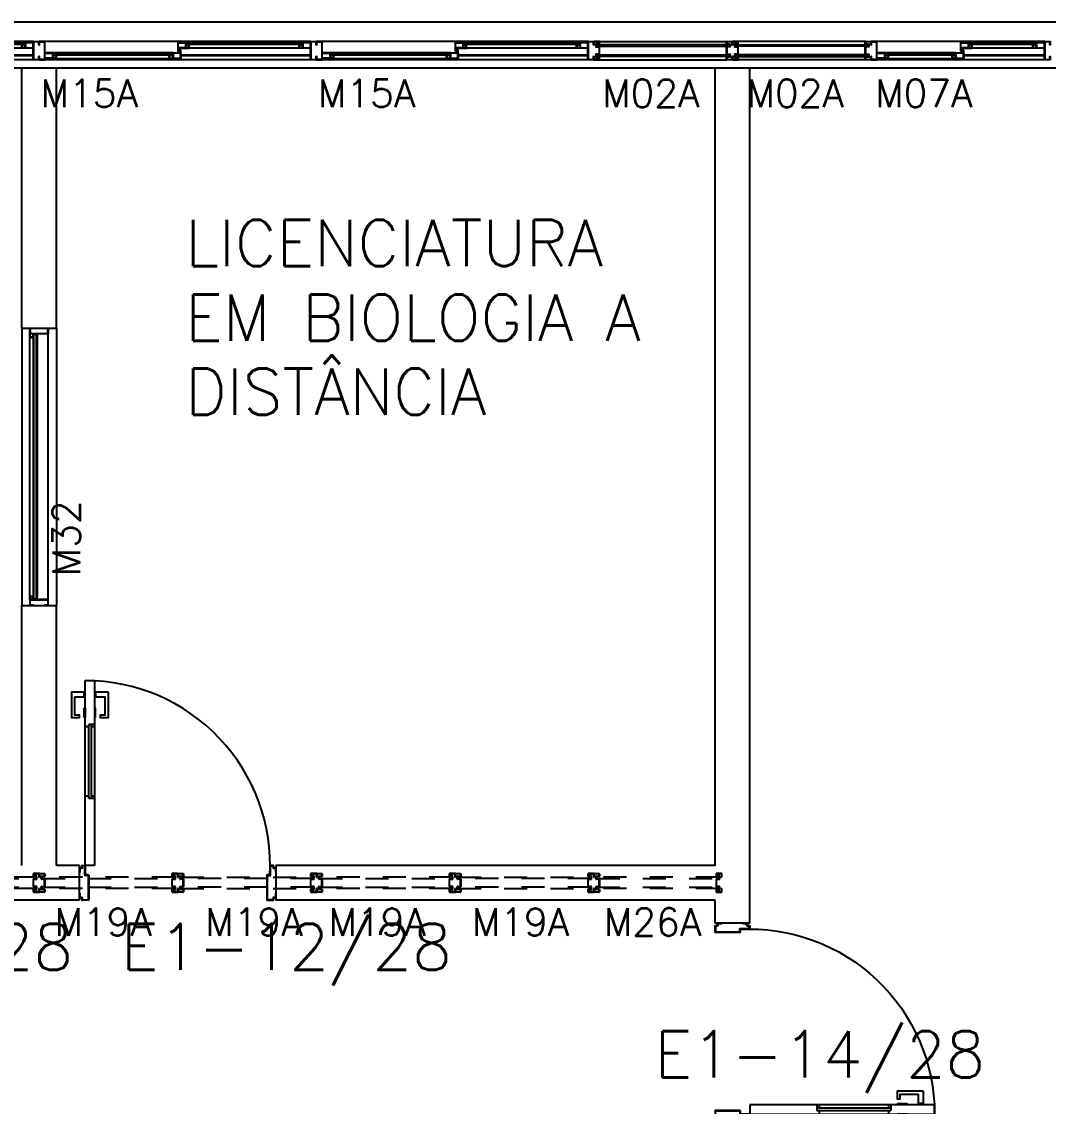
# Model space of a CAD drawing. Header units: millimetres. Extents: x 1887 to 2405, y 1100 to 1335.
# Drawn here: x 2224.71 to 2229.165, y 1192.157 to 1196.848 of the extents above; entities that cross this region are included whole.
import ezdxf

# ---------------------------------------------------------------- set-up
doc = ezdxf.new("R2010")
doc.units = ezdxf.units.MM
doc.linetypes.add('HIDDEN', pattern=[0.375, 0.25, -0.125])
for name, color, linetype in [('AR-ALV', 2, 'Continuous'), ('AR-ESQ', 1, 'Continuous'), ('AR-PEITORIL', 1, 'Continuous'), ('AR-PORTA', 1, 'Continuous'), ('AR-TALUDE', 1, 'Continuous'), ('AR-TXTESQ1-CONG', 1, 'Continuous'), ('DT-ESQ-BAGUETE-C', 2, 'Continuous'), ('DT-ESQ-BAGUETE-V', 1, 'Continuous'), ('DT-ESQ-CHAPA DOBRADA-V', 1, 'Continuous'), ('DT-ESQ-MARCO-V', 1, 'Continuous'), ('DT-ESQ-PERFIL CADEIRA-C', 2, 'Continuous'), ('DT-ESQ-PERFIL CADEIRA-V', 1, 'Continuous'), ('DT-ESQ-PERFIL U SIMPLES-C', 2, 'Continuous'), ('DT-ESQ-PERFIL U-C', 2, 'Continuous'), ('DT-ESQ-PERFIL U-V', 1, 'Continuous'), ('DT-ESQ-PROJ', 1, 'HIDDEN'), ('DT-ESQ-VIDRO-C', 2, 'Continuous'), ('DT-ESQ-VIDRO-V', 2, 'Continuous'), ('ENDEREÇO', 2, 'Continuous'), ('maçaneta', 1, 'Continuous'), ('mov', 1, 'Continuous'), ('PM-PERFIL U-C', 2, 'Continuous'), ('PM-VIDRO', 1, 'Continuous'), ('pm1', 2, 'Continuous'), ('pm2', 2, 'Continuous'), ('TEXTO', 2, 'Continuous')]:
    doc.layers.add(name, color=color, linetype=linetype)
doc.styles.add('S12', font='simplex.shx', dxfattribs={"width": 1.1, "height": 0.12})
doc.styles.add('UNB-100', font='simplex.shx', dxfattribs={"height": 0.2})
doc.styles.add('UNB1-100', font='simplex.shx', dxfattribs={"height": 0.2})

# ---------------------------------------------------------------- blocks, each defined once
blk = doc.blocks.new('EF61-P')
at = {"layer": 'DT-ESQ-BAGUETE-C', "ltscale": 0.1}
for points in [[(0.4225, -0.055), (0.409, -0.055), (0.409, -0.0535), (0.422, -0.0535, 0.414214), (0.4225, -0.053), (0.4225, -0.042, 0.414214), (0.422, -0.0415), (0.409, -0.0415), (0.409, -0.04), (0.4225, -0.04, -0.414214), (0.424, -0.0415), (0.424, -0.0535, -0.414214)], [(0.7015, -0.055), (0.715, -0.055), (0.715, -0.0535), (0.702, -0.0535, -0.414214), (0.7015, -0.053), (0.7015, -0.042, -0.414214), (0.702, -0.0415), (0.715, -0.0415), (0.715, -0.04), (0.7015, -0.04, 0.414214), (0.7, -0.0415), (0.7, -0.0535, 0.414214)], [(2.61, -0.055), (2.5965, -0.055), (2.5965, -0.0535), (2.6095, -0.0535, 0.414214), (2.61, -0.053), (2.61, -0.042, 0.414214), (2.6095, -0.0415), (2.5965, -0.0415), (2.5965, -0.04), (2.61, -0.04, -0.414214), (2.6115, -0.0415), (2.6115, -0.0535, -0.414214)], [(3.1015, -0.055), (3.115, -0.055), (3.115, -0.0535), (3.102, -0.0535, -0.414214), (3.1015, -0.053), (3.1015, -0.042, -0.414214), (3.102, -0.0415), (3.115, -0.0415), (3.115, -0.04), (3.1015, -0.04, 0.414214), (3.1, -0.0415), (3.1, -0.0535, 0.414214)], [(3.81, -0.055), (3.7965, -0.055), (3.7965, -0.0535), (3.8095, -0.0535, 0.414214), (3.81, -0.053), (3.81, -0.042, 0.414214), (3.8095, -0.0415), (3.7965, -0.0415), (3.7965, -0.04), (3.81, -0.04, -0.414214), (3.8115, -0.0415), (3.8115, -0.0535, -0.414214)], [(4.3015, -0.055), (4.315, -0.055), (4.315, -0.0535), (4.302, -0.0535, -0.414214), (4.3015, -0.053), (4.3015, -0.042, -0.414214), (4.302, -0.0415), (4.315, -0.0415), (4.315, -0.04), (4.3015, -0.04, 0.414214), (4.3, -0.0415), (4.3, -0.0535, 0.414214)], [(0.0735, -0.1), (0.06, -0.1), (0.06, -0.0985), (0.073, -0.0985, 0.414214), (0.0735, -0.098), (0.0735, -0.087, 0.414214), (0.073, -0.0865), (0.06, -0.0865), (0.06, -0.085), (0.0735, -0.085, -0.414214), (0.075, -0.0865), (0.075, -0.0985, -0.414214)], [(0.339, -0.1), (0.3525, -0.1), (0.3525, -0.0985), (0.3395, -0.0985, -0.414214), (0.339, -0.098), (0.339, -0.087, -0.414214), (0.3395, -0.0865), (0.3525, -0.0865), (0.3525, -0.085), (0.339, -0.085, 0.414214), (0.3375, -0.0865), (0.3375, -0.0985, 0.414214)], [(2.0485, -0.1), (2.035, -0.1), (2.035, -0.0985), (2.048, -0.0985, 0.414214), (2.0485, -0.098), (2.0485, -0.087, 0.414214), (2.048, -0.0865), (2.035, -0.0865), (2.035, -0.085), (2.0485, -0.085, -0.414214), (2.05, -0.0865), (2.05, -0.0985, -0.414214)], [(2.5265, -0.1), (2.54, -0.1), (2.54, -0.0985), (2.527, -0.0985, -0.414214), (2.5265, -0.098), (2.5265, -0.087, -0.414214), (2.527, -0.0865), (2.54, -0.0865), (2.54, -0.085), (2.5265, -0.085, 0.414214), (2.525, -0.0865), (2.525, -0.0985, 0.414214)], [(3.2485, -0.1), (3.235, -0.1), (3.235, -0.0985), (3.248, -0.0985, 0.414214), (3.2485, -0.098), (3.2485, -0.087, 0.414214), (3.248, -0.0865), (3.235, -0.0865), (3.235, -0.085), (3.2485, -0.085, -0.414214), (3.25, -0.0865), (3.25, -0.0985, -0.414214)], [(3.7265, -0.1), (3.74, -0.1), (3.74, -0.0985), (3.727, -0.0985, -0.414214), (3.7265, -0.098), (3.7265, -0.087, -0.414214), (3.727, -0.0865), (3.74, -0.0865), (3.74, -0.085), (3.7265, -0.085, 0.414214), (3.725, -0.0865), (3.725, -0.0985, 0.414214)], [(4.4485, -0.1), (4.435, -0.1), (4.435, -0.0985), (4.448, -0.0985, 0.414214), (4.4485, -0.098), (4.4485, -0.087, 0.414214), (4.448, -0.0865), (4.435, -0.0865), (4.435, -0.085), (4.4485, -0.085, -0.414214), (4.45, -0.0865), (4.45, -0.0985, -0.414214)]]:
    blk.add_lwpolyline(points, format="xyb", close=True, dxfattribs=at)
at = {"layer": 'DT-ESQ-BAGUETE-V', "ltscale": 0.1}
for p, q in [((0.4225, -0.04), (0.7015, -0.04)), ((2.61, -0.04), (3.1015, -0.04)), ((3.81, -0.04), (4.3015, -0.04)), ((0.0735, -0.085), (0.339, -0.085)), ((2.0485, -0.085), (2.5265, -0.085)), ((3.2485, -0.085), (3.7265, -0.085)), ((4.4485, -0.085), (4.714, -0.085))]:
    blk.add_line(p, q, dxfattribs=at)
at = {"layer": 'DT-ESQ-CHAPA DOBRADA-V', "ltscale": 0.1}
for p, q in [((0.025, -0.052), (0.374, -0.052)), ((0.025, -0.055), (0.374, -0.055)), ((2, -0.052), (2.5615, -0.052)), ((2, -0.055), (2.5615, -0.055)), ((3.2, -0.052), (3.7615, -0.052)), ((3.2, -0.055), (3.7615, -0.055)), ((4.4, -0.052), (4.749, -0.052)), ((4.4, -0.055), (4.749, -0.055))]:
    blk.add_line(p, q, dxfattribs=at)
at = {"layer": 'DT-ESQ-MARCO-V', "ltscale": 0.1}
for p, q in [((0.7985, -0.035), (1.3515, -0.035)), ((1.9515, -0.035), (1.3985, -0.035)), ((0.7985, -0.115), (1.3515, -0.115)), ((1.9515, -0.115), (1.3985, -0.115))]:
    blk.add_line(p, q, dxfattribs=at)
at = {"layer": 'DT-ESQ-PERFIL CADEIRA-C', "ltscale": 0.1}
for p, q in [((0.376, -0.0635), (0.4225, -0.0635)), ((0.75, -0.0635), (0.7015, -0.0635)), ((2.5635, -0.0635), (2.61, -0.0635)), ((3.15, -0.0635), (3.1015, -0.0635)), ((3.7635, -0.0635), (3.81, -0.0635)), ((4.35, -0.0635), (4.3015, -0.0635)), ((0.025, -0.1085), (0.0735, -0.1085)), ((0.3855, -0.1085), (0.339, -0.1085)), ((2, -0.1085), (2.0485, -0.1085)), ((2.573, -0.1085), (2.5265, -0.1085)), ((3.2, -0.1085), (3.2485, -0.1085)), ((3.773, -0.1085), (3.7265, -0.1085)), ((4.4, -0.1085), (4.4485, -0.1085))]:
    blk.add_line(p, q, dxfattribs=at)
for points in [[(0.4225, -0.062, -1), (0.4225, -0.065), (0.376, -0.065, -0.414214), (0.374, -0.063), (0.374, -0.042, -0.414214), (0.376, -0.04), (0.4075, -0.04, -0.414214), (0.409, -0.0415), (0.409, -0.062)], [(0.409, -0.0635, -0.198913), (0.4079, -0.0631, -0.198913), (0.4075, -0.062), (0.4075, -0.042, 0.414214), (0.407, -0.0415), (0.376, -0.0415, 0.414214), (0.3755, -0.042), (0.3755, -0.063, 0.414214), (0.376, -0.0635)], [(0.7015, -0.065), (0.75, -0.065), (0.75, -0.0635), (0.715, -0.0635, 0.198912), (0.7161, -0.0631, 0.198913), (0.7165, -0.062), (0.7165, -0.042, -0.414214), (0.717, -0.0415), (0.75, -0.0415), (0.75, -0.04), (0.7165, -0.04, 0.414214), (0.715, -0.0415), (0.715, -0.0535), (0.715, -0.055), (0.715, -0.062), (0.7015, -0.062, 1)], [(2.61, -0.062, -1), (2.61, -0.065), (2.5635, -0.065, -0.414214), (2.5615, -0.063), (2.5615, -0.042, -0.414214), (2.5635, -0.04), (2.595, -0.04, -0.414214), (2.5965, -0.0415), (2.5965, -0.062)], [(2.5965, -0.0635, -0.198913), (2.5954, -0.0631, -0.198913), (2.595, -0.062), (2.595, -0.042, 0.414214), (2.5945, -0.0415), (2.5635, -0.0415, 0.414214), (2.563, -0.042), (2.563, -0.063, 0.414214), (2.5635, -0.0635)], [(3.1015, -0.065), (3.15, -0.065), (3.15, -0.0635), (3.115, -0.0635, 0.198912), (3.1161, -0.0631, 0.198913), (3.1165, -0.062), (3.1165, -0.042, -0.414214), (3.117, -0.0415), (3.15, -0.0415), (3.15, -0.04), (3.1165, -0.04, 0.414214), (3.115, -0.0415), (3.115, -0.0535), (3.115, -0.055), (3.115, -0.062), (3.1015, -0.062, 1)], [(3.81, -0.062, -1), (3.81, -0.065), (3.7635, -0.065, -0.414214), (3.7615, -0.063), (3.7615, -0.042, -0.414214), (3.7635, -0.04), (3.795, -0.04, -0.414214), (3.7965, -0.0415), (3.7965, -0.062)], [(3.7965, -0.0635, -0.198913), (3.7954, -0.0631, -0.198913), (3.795, -0.062), (3.795, -0.042, 0.414214), (3.7945, -0.0415), (3.7635, -0.0415, 0.414214), (3.763, -0.042), (3.763, -0.063, 0.414214), (3.7635, -0.0635)], [(4.3015, -0.065), (4.35, -0.065), (4.35, -0.0635), (4.315, -0.0635, 0.198912), (4.3161, -0.0631, 0.198913), (4.3165, -0.062), (4.3165, -0.042, -0.414214), (4.317, -0.0415), (4.35, -0.0415), (4.35, -0.04), (4.3165, -0.04, 0.414214), (4.315, -0.0415), (4.315, -0.0535), (4.315, -0.055), (4.315, -0.062), (4.3015, -0.062, 1)], [(0.0735, -0.11), (0.025, -0.11), (0.025, -0.1085), (0.06, -0.1085, -0.198912), (0.0589, -0.1081, -0.198913), (0.0585, -0.107), (0.0585, -0.087, 0.414214), (0.058, -0.0865), (0.025, -0.0865), (0.025, -0.085), (0.0585, -0.085, -0.414214), (0.06, -0.0865), (0.06, -0.0985), (0.06, -0.1), (0.06, -0.107), (0.0735, -0.107, -1)], [(0.339, -0.107, 1), (0.339, -0.11), (0.3855, -0.11, 0.414214), (0.3875, -0.108), (0.3875, -0.087, 0.414214), (0.3855, -0.085), (0.354, -0.085, 0.414214), (0.3525, -0.0865), (0.3525, -0.107)], [(0.3525, -0.1085, 0.198913), (0.3536, -0.1081, 0.198913), (0.354, -0.107), (0.354, -0.087, -0.414214), (0.3545, -0.0865), (0.3855, -0.0865, -0.414214), (0.386, -0.087), (0.386, -0.108, -0.414214), (0.3855, -0.1085)], [(2.0485, -0.11), (2, -0.11), (2, -0.1085), (2.035, -0.1085, -0.198912), (2.0339, -0.1081, -0.198913), (2.0335, -0.107), (2.0335, -0.087, 0.414214), (2.033, -0.0865), (2, -0.0865), (2, -0.085), (2.0335, -0.085, -0.414214), (2.035, -0.0865), (2.035, -0.0985), (2.035, -0.1), (2.035, -0.107), (2.0485, -0.107, -1)], [(2.5265, -0.107, 1), (2.5265, -0.11), (2.573, -0.11, 0.414214), (2.575, -0.108), (2.575, -0.087, 0.414214), (2.573, -0.085), (2.5415, -0.085, 0.414214), (2.54, -0.0865), (2.54, -0.107)], [(2.54, -0.1085, 0.198913), (2.5411, -0.1081, 0.198913), (2.5415, -0.107), (2.5415, -0.087, -0.414214), (2.542, -0.0865), (2.573, -0.0865, -0.414214), (2.5735, -0.087), (2.5735, -0.108, -0.414214), (2.573, -0.1085)], [(3.2485, -0.11), (3.2, -0.11), (3.2, -0.1085), (3.235, -0.1085, -0.198912), (3.2339, -0.1081, -0.198913), (3.2335, -0.107), (3.2335, -0.087, 0.414214), (3.233, -0.0865), (3.2, -0.0865), (3.2, -0.085), (3.2335, -0.085, -0.414214), (3.235, -0.0865), (3.235, -0.0985), (3.235, -0.1), (3.235, -0.107), (3.2485, -0.107, -1)], [(3.7265, -0.107, 1), (3.7265, -0.11), (3.773, -0.11, 0.414214), (3.775, -0.108), (3.775, -0.087, 0.414214), (3.773, -0.085), (3.7415, -0.085, 0.414214), (3.74, -0.0865), (3.74, -0.107)], [(3.74, -0.1085, 0.198913), (3.7411, -0.1081, 0.198913), (3.7415, -0.107), (3.7415, -0.087, -0.414214), (3.742, -0.0865), (3.773, -0.0865, -0.414214), (3.7735, -0.087), (3.7735, -0.108, -0.414214), (3.773, -0.1085)], [(4.4485, -0.11), (4.4, -0.11), (4.4, -0.1085), (4.435, -0.1085, -0.198912), (4.4339, -0.1081, -0.198913), (4.4335, -0.107), (4.4335, -0.087, 0.414214), (4.433, -0.0865), (4.4, -0.0865), (4.4, -0.085), (4.4335, -0.085, -0.414214), (4.435, -0.0865), (4.435, -0.0985), (4.435, -0.1), (4.435, -0.107), (4.4485, -0.107, -1)]]:
    blk.add_lwpolyline(points, format="xyb", close=True, dxfattribs=at)
at = {"layer": 'DT-ESQ-PERFIL CADEIRA-V', "ltscale": 0.1}
for p, q in [((0.4075, -0.065), (0.7015, -0.065)), ((2.595, -0.065), (3.1015, -0.065)), ((3.795, -0.065), (4.3015, -0.065)), ((0.0735, -0.11), (0.339, -0.11)), ((2.0485, -0.11), (2.5265, -0.11)), ((3.2485, -0.11), (3.7265, -0.11)), ((4.4485, -0.11), (4.714, -0.11))]:
    blk.add_line(p, q, dxfattribs=at)
at = {"layer": 'DT-ESQ-PERFIL U SIMPLES-C', "ltscale": 0.1}
for points in [[(0.376, -0.077), (0.384, -0.077), (0.384, -0.0755), (0.376, -0.0755, -0.414214), (0.3755, -0.075), (0.3755, -0.067, -0.414214), (0.376, -0.0665), (0.384, -0.0665), (0.384, -0.065), (0.376, -0.065, 0.414214), (0.374, -0.067), (0.374, -0.075, 0.414214)], [(0.3855, -0.073), (0.3775, -0.073), (0.3775, -0.0745), (0.3855, -0.0745, -0.414214), (0.386, -0.075), (0.386, -0.083, -0.414214), (0.3855, -0.0835), (0.3775, -0.0835), (0.3775, -0.085), (0.3855, -0.085, 0.414214), (0.3875, -0.083), (0.3875, -0.075, 0.414214)], [(2.5635, -0.077), (2.5715, -0.077), (2.5715, -0.0755), (2.5635, -0.0755, -0.414214), (2.563, -0.075), (2.563, -0.067, -0.414214), (2.5635, -0.0665), (2.5715, -0.0665), (2.5715, -0.065), (2.5635, -0.065, 0.414214), (2.5615, -0.067), (2.5615, -0.075, 0.414214)], [(2.573, -0.073), (2.565, -0.073), (2.565, -0.0745), (2.573, -0.0745, -0.414214), (2.5735, -0.075), (2.5735, -0.083, -0.414214), (2.573, -0.0835), (2.565, -0.0835), (2.565, -0.085), (2.573, -0.085, 0.414214), (2.575, -0.083), (2.575, -0.075, 0.414214)], [(3.7635, -0.077), (3.7715, -0.077), (3.7715, -0.0755), (3.7635, -0.0755, -0.414214), (3.763, -0.075), (3.763, -0.067, -0.414214), (3.7635, -0.0665), (3.7715, -0.0665), (3.7715, -0.065), (3.7635, -0.065, 0.414214), (3.7615, -0.067), (3.7615, -0.075, 0.414214)], [(3.773, -0.073), (3.765, -0.073), (3.765, -0.0745), (3.773, -0.0745, -0.414214), (3.7735, -0.075), (3.7735, -0.083, -0.414214), (3.773, -0.0835), (3.765, -0.0835), (3.765, -0.085), (3.773, -0.085, 0.414214), (3.775, -0.083), (3.775, -0.075, 0.414214)]]:
    blk.add_lwpolyline(points, format="xyb", close=True, dxfattribs=at)
at = {"layer": 'DT-ESQ-PERFIL U-C', "ltscale": 0.1}
for points in [[(0, -0.0365, -0.414214), (0.0015, -0.035), (0.0235, -0.035, -0.414214), (0.025, -0.0365), (0.025, -0.1135, -0.414214), (0.0235, -0.115), (0.0015, -0.115, -0.414214), (0, -0.1135), (0, -0.1), (0.0015, -0.1), (0.0015, -0.113, 0.414214), (0.002, -0.1135), (0.023, -0.1135, 0.414214), (0.0235, -0.113), (0.0235, -0.037, 0.414214), (0.023, -0.0365), (0.002, -0.0365, 0.414214), (0.0015, -0.037), (0.0015, -0.05), (0, -0.05)], [(0.775, -0.0365, 0.414214), (0.7735, -0.035), (0.7515, -0.035, 0.414214), (0.75, -0.0365), (0.75, -0.1135, 0.414214), (0.7515, -0.115), (0.7735, -0.115, 0.414214), (0.775, -0.1135), (0.775, -0.1), (0.7735, -0.1), (0.7735, -0.113, -0.414214), (0.773, -0.1135), (0.752, -0.1135, -0.414214), (0.7515, -0.113), (0.7515, -0.037, -0.414214), (0.752, -0.0365), (0.773, -0.0365, -0.414214), (0.7735, -0.037), (0.7735, -0.05), (0.775, -0.05)], [(0.8, -0.1035), (0.8, -0.1135, -0.414214), (0.7985, -0.115), (0.7765, -0.115, -0.414214), (0.775, -0.1135), (0.775, -0.1), (0.7765, -0.1), (0.7765, -0.113, 0.414214), (0.777, -0.1135), (0.798, -0.1135, 0.414214), (0.7985, -0.113), (0.7985, -0.1035), (0.7855, -0.1035, -0.414214), (0.784, -0.102), (0.784, -0.092, -0.414214), (0.7855, -0.0905), (0.7985, -0.0905), (0.7985, -0.0595), (0.7855, -0.0595, -0.414214), (0.784, -0.058), (0.784, -0.048, -0.414214), (0.7855, -0.0465), (0.7985, -0.0465), (0.7985, -0.037, 0.414214), (0.798, -0.0365), (0.777, -0.0365, 0.414214), (0.7765, -0.037), (0.7765, -0.05), (0.775, -0.05), (0.775, -0.0365, -0.414214), (0.7765, -0.035), (0.7985, -0.035, -0.414214), (0.8, -0.0365), (0.8, -0.0465, -0.414214), (0.7985, -0.048), (0.7855, -0.048), (0.7855, -0.058), (0.7985, -0.058), (0.7985, -0.058, -0.414214), (0.8, -0.0595), (0.8, -0.0905, -0.414214), (0.7985, -0.092), (0.7985, -0.092), (0.7855, -0.092), (0.7855, -0.102), (0.7985, -0.102, -0.414214)], [(1.35, -0.1035), (1.35, -0.1135, 0.414214), (1.3515, -0.115), (1.3735, -0.115, 0.414214), (1.375, -0.1135), (1.375, -0.1), (1.3735, -0.1), (1.3735, -0.113, -0.414214), (1.373, -0.1135), (1.352, -0.1135, -0.414214), (1.3515, -0.113), (1.3515, -0.1035), (1.3645, -0.1035, 0.414214), (1.366, -0.102), (1.366, -0.092, 0.414214), (1.3645, -0.0905), (1.3515, -0.0905), (1.3515, -0.0595), (1.3645, -0.0595, 0.414214), (1.366, -0.058), (1.366, -0.048, 0.414214), (1.3645, -0.0465), (1.3515, -0.0465), (1.3515, -0.037, -0.414214), (1.352, -0.0365), (1.373, -0.0365, -0.414214), (1.3735, -0.037), (1.3735, -0.05), (1.375, -0.05), (1.375, -0.0365, 0.414214), (1.3735, -0.035), (1.3515, -0.035, 0.414214), (1.35, -0.0365), (1.35, -0.0465, 0.414214), (1.3515, -0.048), (1.3645, -0.048), (1.3645, -0.058), (1.3515, -0.058), (1.3515, -0.058, 0.414214), (1.35, -0.0595), (1.35, -0.0905, 0.414214), (1.3515, -0.092), (1.3515, -0.092), (1.3645, -0.092), (1.3645, -0.102), (1.3515, -0.102, 0.414214)], [(1.4, -0.1035), (1.4, -0.1135, -0.414214), (1.3985, -0.115), (1.3765, -0.115, -0.414214), (1.375, -0.1135), (1.375, -0.1), (1.3765, -0.1), (1.3765, -0.113, 0.414214), (1.377, -0.1135), (1.398, -0.1135, 0.414214), (1.3985, -0.113), (1.3985, -0.1035), (1.3855, -0.1035, -0.414214), (1.384, -0.102), (1.384, -0.092, -0.414214), (1.3855, -0.0905), (1.3985, -0.0905), (1.3985, -0.0595), (1.3855, -0.0595, -0.414214), (1.384, -0.058), (1.384, -0.048, -0.414214), (1.3855, -0.0465), (1.3985, -0.0465), (1.3985, -0.037, 0.414214), (1.398, -0.0365), (1.377, -0.0365, 0.414214), (1.3765, -0.037), (1.3765, -0.05), (1.375, -0.05), (1.375, -0.0365, -0.414214), (1.3765, -0.035), (1.3985, -0.035, -0.414214), (1.4, -0.0365), (1.4, -0.0465, -0.414214), (1.3985, -0.048), (1.3855, -0.048), (1.3855, -0.058), (1.3985, -0.058), (1.3985, -0.058, -0.414214), (1.4, -0.0595), (1.4, -0.0905, -0.414214), (1.3985, -0.092), (1.3985, -0.092), (1.3855, -0.092), (1.3855, -0.102), (1.3985, -0.102, -0.414214)], [(1.95, -0.1035), (1.95, -0.1135, 0.414214), (1.9515, -0.115), (1.9735, -0.115, 0.414214), (1.975, -0.1135), (1.975, -0.1), (1.9735, -0.1), (1.9735, -0.113, -0.414214), (1.973, -0.1135), (1.952, -0.1135, -0.414214), (1.9515, -0.113), (1.9515, -0.1035), (1.9645, -0.1035, 0.414214), (1.966, -0.102), (1.966, -0.092, 0.414214), (1.9645, -0.0905), (1.9515, -0.0905), (1.9515, -0.0595), (1.9645, -0.0595, 0.414214), (1.966, -0.058), (1.966, -0.048, 0.414214), (1.9645, -0.0465), (1.9515, -0.0465), (1.9515, -0.037, -0.414214), (1.952, -0.0365), (1.973, -0.0365, -0.414214), (1.9735, -0.037), (1.9735, -0.05), (1.975, -0.05), (1.975, -0.0365, 0.414214), (1.9735, -0.035), (1.9515, -0.035, 0.414214), (1.95, -0.0365), (1.95, -0.0465, 0.414214), (1.9515, -0.048), (1.9645, -0.048), (1.9645, -0.058), (1.9515, -0.058), (1.9515, -0.058, 0.414214), (1.95, -0.0595), (1.95, -0.0905, 0.414214), (1.9515, -0.092), (1.9515, -0.092), (1.9645, -0.092), (1.9645, -0.102), (1.9515, -0.102, 0.414214)], [(1.975, -0.0365, -0.414214), (1.9765, -0.035), (1.9985, -0.035, -0.414214), (2, -0.0365), (2, -0.1135, -0.414214), (1.9985, -0.115), (1.9765, -0.115, -0.414214), (1.975, -0.1135), (1.975, -0.1), (1.9765, -0.1), (1.9765, -0.113, 0.414214), (1.977, -0.1135), (1.998, -0.1135, 0.414214), (1.9985, -0.113), (1.9985, -0.037, 0.414214), (1.998, -0.0365), (1.977, -0.0365, 0.414214), (1.9765, -0.037), (1.9765, -0.05), (1.975, -0.05)], [(3.175, -0.0365, 0.414214), (3.1735, -0.035), (3.1515, -0.035, 0.414214), (3.15, -0.0365), (3.15, -0.1135, 0.414214), (3.1515, -0.115), (3.1735, -0.115, 0.414214), (3.175, -0.1135), (3.175, -0.1), (3.1735, -0.1), (3.1735, -0.113, -0.414214), (3.173, -0.1135), (3.152, -0.1135, -0.414214), (3.1515, -0.113), (3.1515, -0.037, -0.414214), (3.152, -0.0365), (3.173, -0.0365, -0.414214), (3.1735, -0.037), (3.1735, -0.05), (3.175, -0.05)], [(3.175, -0.0365, -0.414214), (3.1765, -0.035), (3.1985, -0.035, -0.414214), (3.2, -0.0365), (3.2, -0.1135, -0.414214), (3.1985, -0.115), (3.1765, -0.115, -0.414214), (3.175, -0.1135), (3.175, -0.1), (3.1765, -0.1), (3.1765, -0.113, 0.414214), (3.177, -0.1135), (3.198, -0.1135, 0.414214), (3.1985, -0.113), (3.1985, -0.037, 0.414214), (3.198, -0.0365), (3.177, -0.0365, 0.414214), (3.1765, -0.037), (3.1765, -0.05), (3.175, -0.05)], [(4.375, -0.0365, 0.414214), (4.3735, -0.035), (4.3515, -0.035, 0.414214), (4.35, -0.0365), (4.35, -0.1135, 0.414214), (4.3515, -0.115), (4.3735, -0.115, 0.414214), (4.375, -0.1135), (4.375, -0.1), (4.3735, -0.1), (4.3735, -0.113, -0.414214), (4.373, -0.1135), (4.352, -0.1135, -0.414214), (4.3515, -0.113), (4.3515, -0.037, -0.414214), (4.352, -0.0365), (4.373, -0.0365, -0.414214), (4.3735, -0.037), (4.3735, -0.05), (4.375, -0.05)], [(4.375, -0.0365, -0.414214), (4.3765, -0.035), (4.3985, -0.035, -0.414214), (4.4, -0.0365), (4.4, -0.1135, -0.414214), (4.3985, -0.115), (4.3765, -0.115, -0.414214), (4.375, -0.1135), (4.375, -0.1), (4.3765, -0.1), (4.3765, -0.113, 0.414214), (4.377, -0.1135), (4.398, -0.1135, 0.414214), (4.3985, -0.113), (4.3985, -0.037, 0.414214), (4.398, -0.0365), (4.377, -0.0365, 0.414214), (4.3765, -0.037), (4.3765, -0.05), (4.375, -0.05)]]:
    blk.add_lwpolyline(points, format="xyb", close=True, dxfattribs=at)
at = {"layer": 'DT-ESQ-PERFIL U-V', "ltscale": 0.1}
for p, q in [((0.0235, -0.035), (0.7515, -0.035)), ((1.9985, -0.035), (3.1515, -0.035)), ((3.1985, -0.035), (4.3515, -0.035)), ((4.3985, -0.035), (5.1265, -0.035)), ((0.0235, -0.115), (0.7515, -0.115)), ((1.9985, -0.115), (3.1515, -0.115)), ((3.1985, -0.115), (4.3515, -0.115)), ((4.3985, -0.115), (5.1265, -0.115))]:
    blk.add_line(p, q, dxfattribs=at)
at = {"layer": 'DT-ESQ-VIDRO-C', "ltscale": 0.1}
for points in [[(0.7125, -0.06), (0.7125, -0.057), (0.4115, -0.057), (0.4115, -0.06)], [(1.3625, -0.056), (1.3625, -0.05), (0.7875, -0.05), (0.7875, -0.056)], [(1.3875, -0.056), (1.3875, -0.05), (1.9625, -0.05), (1.9625, -0.056)], [(3.1125, -0.06), (3.1125, -0.057), (2.599, -0.057), (2.599, -0.06)], [(4.3125, -0.06), (4.3125, -0.057), (3.799, -0.057), (3.799, -0.06)], [(0.063, -0.105), (0.063, -0.102), (0.3495, -0.102), (0.3495, -0.105)], [(2.038, -0.105), (2.038, -0.102), (2.537, -0.102), (2.537, -0.105)], [(3.238, -0.105), (3.238, -0.102), (3.737, -0.102), (3.737, -0.105)], [(4.438, -0.105), (4.438, -0.102), (4.7245, -0.102), (4.7245, -0.105)]]:
    blk.add_lwpolyline(points, close=True, dxfattribs=at)
at = {"layer": 'DT-ESQ-VIDRO-V', "ltscale": 0.1}
for points in [[(1.3625, -0.094), (1.3625, -0.1), (0.7875, -0.1), (0.7875, -0.094)], [(1.3875, -0.094), (1.3875, -0.1), (1.9625, -0.1), (1.9625, -0.094)]]:
    blk.add_lwpolyline(points, close=True, dxfattribs=at)
blk = doc.blocks.new('EF138-P')
at = {"layer": 'DT-ESQ-PROJ', "ltscale": 0.1}
for points in [[(0.025, -0.1035), (0.025, -0.1135, -0.414214), (0.0235, -0.115), (0.0015, -0.115, -0.414214), (0, -0.1135), (0, -0.1), (0.0015, -0.1), (0.0015, -0.113, 0.414214), (0.002, -0.1135), (0.023, -0.1135, 0.414214), (0.0235, -0.113), (0.0235, -0.1035), (0.0105, -0.1035, -0.414214), (0.009, -0.102), (0.009, -0.092, -0.414214), (0.0105, -0.0905), (0.0235, -0.0905), (0.0235, -0.0595), (0.0105, -0.0595, -0.414214), (0.009, -0.058), (0.009, -0.048, -0.414214), (0.0105, -0.0465), (0.0235, -0.0465), (0.0235, -0.037, 0.414214), (0.023, -0.0365), (0.002, -0.0365, 0.414214), (0.0015, -0.037), (0.0015, -0.05), (0, -0.05), (0, -0.0365, -0.414214), (0.0015, -0.035), (0.0235, -0.035, -0.414214), (0.025, -0.0365), (0.025, -0.0465, -0.414214), (0.0235, -0.048), (0.0105, -0.048), (0.0105, -0.058), (0.0235, -0.058), (0.0235, -0.058, -0.414214), (0.025, -0.0595), (0.025, -0.0905, -0.414214), (0.0235, -0.092), (0.0235, -0.092), (0.0105, -0.092), (0.0105, -0.102), (0.0235, -0.102, -0.414214)], [(0.575, -0.1035), (0.575, -0.1135, 0.414214), (0.5765, -0.115), (0.5985, -0.115, 0.414214), (0.6, -0.1135), (0.6, -0.1), (0.5985, -0.1), (0.5985, -0.113, -0.414214), (0.598, -0.1135), (0.577, -0.1135, -0.414214), (0.5765, -0.113), (0.5765, -0.1035), (0.5895, -0.1035, 0.414214), (0.591, -0.102), (0.591, -0.092, 0.414214), (0.5895, -0.0905), (0.5765, -0.0905), (0.5765, -0.0595), (0.5895, -0.0595, 0.414214), (0.591, -0.058), (0.591, -0.048, 0.414214), (0.5895, -0.0465), (0.5765, -0.0465), (0.5765, -0.037, -0.414214), (0.577, -0.0365), (0.598, -0.0365, -0.414214), (0.5985, -0.037), (0.5985, -0.05), (0.6, -0.05), (0.6, -0.0365, 0.414214), (0.5985, -0.035), (0.5765, -0.035, 0.414214), (0.575, -0.0365), (0.575, -0.0465, 0.414214), (0.5765, -0.048), (0.5895, -0.048), (0.5895, -0.058), (0.5765, -0.058), (0.5765, -0.058, 0.414214), (0.575, -0.0595), (0.575, -0.0905, 0.414214), (0.5765, -0.092), (0.5765, -0.092), (0.5895, -0.092), (0.5895, -0.102), (0.5765, -0.102, 0.414214)], [(0.625, -0.1035), (0.625, -0.1135, -0.414214), (0.6235, -0.115), (0.6015, -0.115, -0.414214), (0.6, -0.1135), (0.6, -0.1), (0.6015, -0.1), (0.6015, -0.113, 0.414214), (0.602, -0.1135), (0.623, -0.1135, 0.414214), (0.6235, -0.113), (0.6235, -0.1035), (0.6105, -0.1035, -0.414214), (0.609, -0.102), (0.609, -0.092, -0.414214), (0.6105, -0.0905), (0.6235, -0.0905), (0.6235, -0.0595), (0.6105, -0.0595, -0.414214), (0.609, -0.058), (0.609, -0.048, -0.414214), (0.6105, -0.0465), (0.6235, -0.0465), (0.6235, -0.037, 0.414214), (0.623, -0.0365), (0.602, -0.0365, 0.414214), (0.6015, -0.037), (0.6015, -0.05), (0.6, -0.05), (0.6, -0.0365, -0.414214), (0.6015, -0.035), (0.6235, -0.035, -0.414214), (0.625, -0.0365), (0.625, -0.0465, -0.414214), (0.6235, -0.048), (0.6105, -0.048), (0.6105, -0.058), (0.6235, -0.058), (0.6235, -0.058, -0.414214), (0.625, -0.0595), (0.625, -0.0905, -0.414214), (0.6235, -0.092), (0.6235, -0.092), (0.6105, -0.092), (0.6105, -0.102), (0.6235, -0.102, -0.414214)], [(1.175, -0.1035), (1.175, -0.1135, 0.414214), (1.1765, -0.115), (1.1985, -0.115, 0.414214), (1.2, -0.1135), (1.2, -0.1), (1.1985, -0.1), (1.1985, -0.113, -0.414214), (1.198, -0.1135), (1.177, -0.1135, -0.414214), (1.1765, -0.113), (1.1765, -0.1035), (1.1895, -0.1035, 0.414214), (1.191, -0.102), (1.191, -0.092, 0.414214), (1.1895, -0.0905), (1.1765, -0.0905), (1.1765, -0.0595), (1.1895, -0.0595, 0.414214), (1.191, -0.058), (1.191, -0.048, 0.414214), (1.1895, -0.0465), (1.1765, -0.0465), (1.1765, -0.037, -0.414214), (1.177, -0.0365), (1.198, -0.0365, -0.414214), (1.1985, -0.037), (1.1985, -0.05), (1.2, -0.05), (1.2, -0.0365, 0.414214), (1.1985, -0.035), (1.1765, -0.035, 0.414214), (1.175, -0.0365), (1.175, -0.0465, 0.414214), (1.1765, -0.048), (1.1895, -0.048), (1.1895, -0.058), (1.1765, -0.058), (1.1765, -0.058, 0.414214), (1.175, -0.0595), (1.175, -0.0905, 0.414214), (1.1765, -0.092), (1.1765, -0.092), (1.1895, -0.092), (1.1895, -0.102), (1.1765, -0.102, 0.414214)], [(1.225, -0.1035), (1.225, -0.1135, -0.414214), (1.2235, -0.115), (1.2015, -0.115, -0.414214), (1.2, -0.1135), (1.2, -0.1), (1.2015, -0.1), (1.2015, -0.113, 0.414214), (1.202, -0.1135), (1.223, -0.1135, 0.414214), (1.2235, -0.113), (1.2235, -0.1035), (1.2105, -0.1035, -0.414214), (1.209, -0.102), (1.209, -0.092, -0.414214), (1.2105, -0.0905), (1.2235, -0.0905), (1.2235, -0.0595), (1.2105, -0.0595, -0.414214), (1.209, -0.058), (1.209, -0.048, -0.414214), (1.2105, -0.0465), (1.2235, -0.0465), (1.2235, -0.037, 0.414214), (1.223, -0.0365), (1.202, -0.0365, 0.414214), (1.2015, -0.037), (1.2015, -0.05), (1.2, -0.05), (1.2, -0.0365, -0.414214), (1.2015, -0.035), (1.2235, -0.035, -0.414214), (1.225, -0.0365), (1.225, -0.0465, -0.414214), (1.2235, -0.048), (1.2105, -0.048), (1.2105, -0.058), (1.2235, -0.058), (1.2235, -0.058, -0.414214), (1.225, -0.0595), (1.225, -0.0905, -0.414214), (1.2235, -0.092), (1.2235, -0.092), (1.2105, -0.092), (1.2105, -0.102), (1.2235, -0.102, -0.414214)], [(1.775, -0.1035), (1.775, -0.1135, 0.414214), (1.7765, -0.115), (1.7985, -0.115, 0.414214), (1.8, -0.1135), (1.8, -0.1), (1.7985, -0.1), (1.7985, -0.113, -0.414214), (1.798, -0.1135), (1.777, -0.1135, -0.414214), (1.7765, -0.113), (1.7765, -0.1035), (1.7895, -0.1035, 0.414214), (1.791, -0.102), (1.791, -0.092, 0.414214), (1.7895, -0.0905), (1.7765, -0.0905), (1.7765, -0.0595), (1.7895, -0.0595, 0.414214), (1.791, -0.058), (1.791, -0.048, 0.414214), (1.7895, -0.0465), (1.7765, -0.0465), (1.7765, -0.037, -0.414214), (1.777, -0.0365), (1.798, -0.0365, -0.414214), (1.7985, -0.037), (1.7985, -0.05), (1.8, -0.05), (1.8, -0.0365, 0.414214), (1.7985, -0.035), (1.7765, -0.035, 0.414214), (1.775, -0.0365), (1.775, -0.0465, 0.414214), (1.7765, -0.048), (1.7895, -0.048), (1.7895, -0.058), (1.7765, -0.058), (1.7765, -0.058, 0.414214), (1.775, -0.0595), (1.775, -0.0905, 0.414214), (1.7765, -0.092), (1.7765, -0.092), (1.7895, -0.092), (1.7895, -0.102), (1.7765, -0.102, 0.414214)], [(1.825, -0.1035), (1.825, -0.1135, -0.414214), (1.8235, -0.115), (1.8015, -0.115, -0.414214), (1.8, -0.1135), (1.8, -0.1), (1.8015, -0.1), (1.8015, -0.113, 0.414214), (1.802, -0.1135), (1.823, -0.1135, 0.414214), (1.8235, -0.113), (1.8235, -0.1035), (1.8105, -0.1035, -0.414214), (1.809, -0.102), (1.809, -0.092, -0.414214), (1.8105, -0.0905), (1.8235, -0.0905), (1.8235, -0.0595), (1.8105, -0.0595, -0.414214), (1.809, -0.058), (1.809, -0.048, -0.414214), (1.8105, -0.0465), (1.8235, -0.0465), (1.8235, -0.037, 0.414214), (1.823, -0.0365), (1.802, -0.0365, 0.414214), (1.8015, -0.037), (1.8015, -0.05), (1.8, -0.05), (1.8, -0.0365, -0.414214), (1.8015, -0.035), (1.8235, -0.035, -0.414214), (1.825, -0.0365), (1.825, -0.0465, -0.414214), (1.8235, -0.048), (1.8105, -0.048), (1.8105, -0.058), (1.8235, -0.058), (1.8235, -0.058, -0.414214), (1.825, -0.0595), (1.825, -0.0905, -0.414214), (1.8235, -0.092), (1.8235, -0.092), (1.8105, -0.092), (1.8105, -0.102), (1.8235, -0.102, -0.414214)], [(2.375, -0.1035), (2.375, -0.1135, 0.414214), (2.3765, -0.115), (2.3985, -0.115, 0.414214), (2.4, -0.1135), (2.4, -0.1), (2.3985, -0.1), (2.3985, -0.113, -0.414214), (2.398, -0.1135), (2.377, -0.1135, -0.414214), (2.3765, -0.113), (2.3765, -0.1035), (2.3895, -0.1035, 0.414214), (2.391, -0.102), (2.391, -0.092, 0.414214), (2.3895, -0.0905), (2.3765, -0.0905), (2.3765, -0.0595), (2.3895, -0.0595, 0.414214), (2.391, -0.058), (2.391, -0.048, 0.414214), (2.3895, -0.0465), (2.3765, -0.0465), (2.3765, -0.037, -0.414214), (2.377, -0.0365), (2.398, -0.0365, -0.414214), (2.3985, -0.037), (2.3985, -0.05), (2.4, -0.05), (2.4, -0.0365, 0.414214), (2.3985, -0.035), (2.3765, -0.035, 0.414214), (2.375, -0.0365), (2.375, -0.0465, 0.414214), (2.3765, -0.048), (2.3895, -0.048), (2.3895, -0.058), (2.3765, -0.058), (2.3765, -0.058, 0.414214), (2.375, -0.0595), (2.375, -0.0905, 0.414214), (2.3765, -0.092), (2.3765, -0.092), (2.3895, -0.092), (2.3895, -0.102), (2.3765, -0.102, 0.414214)], [(2.425, -0.1035), (2.425, -0.1135, -0.414214), (2.4235, -0.115), (2.4015, -0.115, -0.414214), (2.4, -0.1135), (2.4, -0.1), (2.4015, -0.1), (2.4015, -0.113, 0.414214), (2.402, -0.1135), (2.423, -0.1135, 0.414214), (2.4235, -0.113), (2.4235, -0.1035), (2.4105, -0.1035, -0.414214), (2.409, -0.102), (2.409, -0.092, -0.414214), (2.4105, -0.0905), (2.4235, -0.0905), (2.4235, -0.0595), (2.4105, -0.0595, -0.414214), (2.409, -0.058), (2.409, -0.048, -0.414214), (2.4105, -0.0465), (2.4235, -0.0465), (2.4235, -0.037, 0.414214), (2.423, -0.0365), (2.402, -0.0365, 0.414214), (2.4015, -0.037), (2.4015, -0.05), (2.4, -0.05), (2.4, -0.0365, -0.414214), (2.4015, -0.035), (2.4235, -0.035, -0.414214), (2.425, -0.0365), (2.425, -0.0465, -0.414214), (2.4235, -0.048), (2.4105, -0.048), (2.4105, -0.058), (2.4235, -0.058), (2.4235, -0.058, -0.414214), (2.425, -0.0595), (2.425, -0.0905, -0.414214), (2.4235, -0.092), (2.4235, -0.092), (2.4105, -0.092), (2.4105, -0.102), (2.4235, -0.102, -0.414214)], [(2.975, -0.1035), (2.975, -0.1135, 0.414214), (2.9765, -0.115), (2.9985, -0.115, 0.414214), (3, -0.1135), (3, -0.1), (2.9985, -0.1), (2.9985, -0.113, -0.414214), (2.998, -0.1135), (2.977, -0.1135, -0.414214), (2.9765, -0.113), (2.9765, -0.1035), (2.9895, -0.1035, 0.414214), (2.991, -0.102), (2.991, -0.092, 0.414214), (2.9895, -0.0905), (2.9765, -0.0905), (2.9765, -0.0595), (2.9895, -0.0595, 0.414214), (2.991, -0.058), (2.991, -0.048, 0.414214), (2.9895, -0.0465), (2.9765, -0.0465), (2.9765, -0.037, -0.414214), (2.977, -0.0365), (2.998, -0.0365, -0.414214), (2.9985, -0.037), (2.9985, -0.05), (3, -0.05), (3, -0.0365, 0.414214), (2.9985, -0.035), (2.9765, -0.035, 0.414214), (2.975, -0.0365), (2.975, -0.0465, 0.414214), (2.9765, -0.048), (2.9895, -0.048), (2.9895, -0.058), (2.9765, -0.058), (2.9765, -0.058, 0.414214), (2.975, -0.0595), (2.975, -0.0905, 0.414214), (2.9765, -0.092), (2.9765, -0.092), (2.9895, -0.092), (2.9895, -0.102), (2.9765, -0.102, 0.414214)], [(3.025, -0.1035), (3.025, -0.1135, -0.414214), (3.0235, -0.115), (3.0015, -0.115, -0.414214), (3, -0.1135), (3, -0.1), (3.0015, -0.1), (3.0015, -0.113, 0.414214), (3.002, -0.1135), (3.023, -0.1135, 0.414214), (3.0235, -0.113), (3.0235, -0.1035), (3.0105, -0.1035, -0.414214), (3.009, -0.102), (3.009, -0.092, -0.414214), (3.0105, -0.0905), (3.0235, -0.0905), (3.0235, -0.0595), (3.0105, -0.0595, -0.414214), (3.009, -0.058), (3.009, -0.048, -0.414214), (3.0105, -0.0465), (3.0235, -0.0465), (3.0235, -0.037, 0.414214), (3.023, -0.0365), (3.002, -0.0365, 0.414214), (3.0015, -0.037), (3.0015, -0.05), (3, -0.05), (3, -0.0365, -0.414214), (3.0015, -0.035), (3.0235, -0.035, -0.414214), (3.025, -0.0365), (3.025, -0.0465, -0.414214), (3.0235, -0.048), (3.0105, -0.048), (3.0105, -0.058), (3.0235, -0.058), (3.0235, -0.058, -0.414214), (3.025, -0.0595), (3.025, -0.0905, -0.414214), (3.0235, -0.092), (3.0235, -0.092), (3.0105, -0.092), (3.0105, -0.102), (3.0235, -0.102, -0.414214)], [(3.575, -0.1035), (3.575, -0.1135, 0.414214), (3.5765, -0.115), (3.5985, -0.115, 0.414214), (3.6, -0.1135), (3.6, -0.1), (3.5985, -0.1), (3.5985, -0.113, -0.414214), (3.598, -0.1135), (3.577, -0.1135, -0.414214), (3.5765, -0.113), (3.5765, -0.1035), (3.5895, -0.1035, 0.414214), (3.591, -0.102), (3.591, -0.092, 0.414214), (3.5895, -0.0905), (3.5765, -0.0905), (3.5765, -0.0595), (3.5895, -0.0595, 0.414214), (3.591, -0.058), (3.591, -0.048, 0.414214), (3.5895, -0.0465), (3.5765, -0.0465), (3.5765, -0.037, -0.414214), (3.577, -0.0365), (3.598, -0.0365, -0.414214), (3.5985, -0.037), (3.5985, -0.05), (3.6, -0.05), (3.6, -0.0365, 0.414214), (3.5985, -0.035), (3.5765, -0.035, 0.414214), (3.575, -0.0365), (3.575, -0.0465, 0.414214), (3.5765, -0.048), (3.5895, -0.048), (3.5895, -0.058), (3.5765, -0.058), (3.5765, -0.058, 0.414214), (3.575, -0.0595), (3.575, -0.0905, 0.414214), (3.5765, -0.092), (3.5765, -0.092), (3.5895, -0.092), (3.5895, -0.102), (3.5765, -0.102, 0.414214)], [(3.625, -0.1035), (3.625, -0.1135, -0.414214), (3.6235, -0.115), (3.6015, -0.115, -0.414214), (3.6, -0.1135), (3.6, -0.1), (3.6015, -0.1), (3.6015, -0.113, 0.414214), (3.602, -0.1135), (3.623, -0.1135, 0.414214), (3.6235, -0.113), (3.6235, -0.1035), (3.6105, -0.1035, -0.414214), (3.609, -0.102), (3.609, -0.092, -0.414214), (3.6105, -0.0905), (3.6235, -0.0905), (3.6235, -0.0595), (3.6105, -0.0595, -0.414214), (3.609, -0.058), (3.609, -0.048, -0.414214), (3.6105, -0.0465), (3.6235, -0.0465), (3.6235, -0.037, 0.414214), (3.623, -0.0365), (3.602, -0.0365, 0.414214), (3.6015, -0.037), (3.6015, -0.05), (3.6, -0.05), (3.6, -0.0365, -0.414214), (3.6015, -0.035), (3.6235, -0.035, -0.414214), (3.625, -0.0365), (3.625, -0.0465, -0.414214), (3.6235, -0.048), (3.6105, -0.048), (3.6105, -0.058), (3.6235, -0.058), (3.6235, -0.058, -0.414214), (3.625, -0.0595), (3.625, -0.0905, -0.414214), (3.6235, -0.092), (3.6235, -0.092), (3.6105, -0.092), (3.6105, -0.102), (3.6235, -0.102, -0.414214)], [(4.13, -0.1035), (4.13, -0.1135, 0.414214), (4.1315, -0.115), (4.1535, -0.115, 0.414214), (4.155, -0.1135), (4.155, -0.1), (4.1535, -0.1), (4.1535, -0.113, -0.414214), (4.153, -0.1135), (4.132, -0.1135, -0.414214), (4.1315, -0.113), (4.1315, -0.1035), (4.1445, -0.1035, 0.414214), (4.146, -0.102), (4.146, -0.092, 0.414214), (4.1445, -0.0905), (4.1315, -0.0905), (4.1315, -0.0595), (4.1445, -0.0595, 0.414214), (4.146, -0.058), (4.146, -0.048, 0.414214), (4.1445, -0.0465), (4.1315, -0.0465), (4.1315, -0.037, -0.414214), (4.132, -0.0365), (4.153, -0.0365, -0.414214), (4.1535, -0.037), (4.1535, -0.05), (4.155, -0.05), (4.155, -0.0365, 0.414214), (4.1535, -0.035), (4.1315, -0.035, 0.414214), (4.13, -0.0365), (4.13, -0.0465, 0.414214), (4.1315, -0.048), (4.1445, -0.048), (4.1445, -0.058), (4.1315, -0.058), (4.1315, -0.058, 0.414214), (4.13, -0.0595), (4.13, -0.0905, 0.414214), (4.1315, -0.092), (4.1315, -0.092), (4.1445, -0.092), (4.1445, -0.102), (4.1315, -0.102, 0.414214)]]:
    blk.add_lwpolyline(points, format="xyb", close=True, dxfattribs=at)
for points in [[(0.0125, -0.056), (0.0125, -0.05), (0.5875, -0.05), (0.5875, -0.056)], [(1.1875, -0.056), (1.1875, -0.05), (0.6125, -0.05), (0.6125, -0.056)], [(1.7875, -0.056), (1.7875, -0.05), (1.2125, -0.05), (1.2125, -0.056)], [(1.8125, -0.056), (1.8125, -0.05), (2.3875, -0.05), (2.3875, -0.056)], [(2.9875, -0.056), (2.9875, -0.05), (2.4125, -0.05), (2.4125, -0.056)], [(3.0125, -0.056), (3.0125, -0.05), (3.5875, -0.05), (3.5875, -0.056)], [(4.1425, -0.056), (4.1425, -0.05), (3.6125, -0.05), (3.6125, -0.056)], [(0.0125, -0.094), (0.0125, -0.1), (0.5875, -0.1), (0.5875, -0.094)], [(1.1875, -0.094), (1.1875, -0.1), (0.6125, -0.1), (0.6125, -0.094)], [(1.7875, -0.094), (1.7875, -0.1), (1.2125, -0.1), (1.2125, -0.094)], [(1.8125, -0.094), (1.8125, -0.1), (2.3875, -0.1), (2.3875, -0.094)], [(2.9875, -0.094), (2.9875, -0.1), (2.4125, -0.1), (2.4125, -0.094)], [(3.0125, -0.094), (3.0125, -0.1), (3.5875, -0.1), (3.5875, -0.094)], [(4.1425, -0.094), (4.1425, -0.1), (3.6125, -0.1), (3.6125, -0.094)]]:
    blk.add_lwpolyline(points, close=True, dxfattribs=at)
blk = doc.blocks.new('EF05-P')
at = {"layer": 'DT-ESQ-BAGUETE-C', "ltscale": 0.1}
blk.add_lwpolyline([(0.039, -0.05), (0.0255, -0.05), (0.0255, -0.0485), (0.039, -0.0485), (0.039, -0.0365), (0.0255, -0.0365), (0.0255, -0.035), (0.039, -0.035, -0.414214), (0.0405, -0.0365), (0.0405, -0.0485, -0.414214)], format="xyb", close=True, dxfattribs=at)
at = {"layer": 'DT-ESQ-BAGUETE-C', "color": 2, "ltscale": 0.1}
blk.add_lwpolyline([(1.161, -0.05), (1.1745, -0.05), (1.1745, -0.0485), (1.161, -0.0485), (1.161, -0.0365), (1.1745, -0.0365), (1.1745, -0.035), (1.161, -0.035, 0.414214), (1.1595, -0.0365), (1.1595, -0.0485, 0.414214)], format="xyb", close=True, dxfattribs=at)
at = {"layer": 'DT-ESQ-BAGUETE-V', "color": 2, "ltscale": 0.1}
blk.add_line((1.161, -0.05), (0.039, -0.05), dxfattribs=at)
at = {"layer": 'DT-ESQ-CHAPA DOBRADA-V', "color": 2, "ltscale": 0.1}
blk.add_line((1.16, -0.067), (0.04, -0.067), dxfattribs=at)
at = {"layer": 'DT-ESQ-MARCO-V', "color": 1, "ltscale": 0.1}
for p, q in [((0.0235, -0.035), (1.1765, -0.035)), ((0.0235, -0.115), (1.1765, -0.115))]:
    blk.add_line(p, q, dxfattribs=at)
at = {"layer": 'DT-ESQ-PERFIL U-C', "color": 2, "ltscale": 0.1}
for points in [[(0.025, -0.0655), (0.025, -0.0655, 0.414214), (0.0235, -0.067), (0.0235, -0.1135), (0.0015, -0.1135), (0.0015, -0.1), (0, -0.1), (0, -0.1135, 0.414214), (0.0015, -0.115), (0.0235, -0.115, 0.414214), (0.025, -0.1135), (0.025, -0.067), (0.04, -0.067, 1), (0.04, -0.064), (0.025, -0.064), (0.025, -0.0365, 0.414214), (0.0235, -0.035), (0.0015, -0.035, 0.414214), (0, -0.0365), (0, -0.05), (0.0015, -0.05), (0.0015, -0.0365), (0.0235, -0.0365), (0.0235, -0.064, 0.414214), (0.025, -0.0655), (0.04, -0.0655)], [(1.175, -0.0655), (1.175, -0.0655, -0.414214), (1.1765, -0.067), (1.1765, -0.1135), (1.1985, -0.1135), (1.1985, -0.1), (1.2, -0.1), (1.2, -0.1135, -0.414214), (1.1985, -0.115), (1.1765, -0.115, -0.414214), (1.175, -0.1135), (1.175, -0.067), (1.16, -0.067, -1), (1.16, -0.064), (1.175, -0.064), (1.175, -0.0365, -0.414214), (1.1765, -0.035), (1.1985, -0.035, -0.414214), (1.2, -0.0365), (1.2, -0.05), (1.1985, -0.05), (1.1985, -0.0365), (1.1765, -0.0365), (1.1765, -0.064, -0.414214), (1.175, -0.0655), (1.16, -0.0655)]]:
    blk.add_lwpolyline(points, format="xyb", dxfattribs=at)
at = {"layer": 'DT-ESQ-VIDRO-C', "color": 2, "ltscale": 0.1}
blk.add_lwpolyline([(0.027, -0.062), (0.027, -0.052), (1.173, -0.052), (1.173, -0.062)], close=True, dxfattribs=at)
blk = doc.blocks.new('PM3V-A')
at = {"layer": 'maçaneta'}
for points in [[(0.02, 0.9), (-0.035, 0.9), (-0.035, 0.79), (0, 0.79), (0, 0.8), (-0.02, 0.8), (-0.02, 0.8785, -0.414214), (-0.0185, 0.88), (0.02, 0.88)], [(0.125, 0.9), (0.07, 0.9), (0.07, 0.88), (0.1085, 0.88, -0.414214), (0.11, 0.8785), (0.11, 0.8), (0.09, 0.8), (0.09, 0.79), (0.125, 0.79)]]:
    blk.add_lwpolyline(points, format="xyb", close=True, dxfattribs=at)
for points in [[(0.02, 0.79), (0.02, 0.83), (0.025, 0.83), (0.025, 0.79)], [(0.07, 0.79), (0.07, 0.83), (0.065, 0.83), (0.065, 0.79)]]:
    blk.add_lwpolyline(points, close=True, dxfattribs=at)
at = {"layer": 'mov'}
blk.add_arc((0.025, 0.15), 0.8, 356.8472, 90, dxfattribs=at)
at = {"layer": 'PM-PERFIL U-C'}
for p, q in [((0.01, 0.14), (0.01, 0.1485)), ((0.0115, 0.15), (0.0235, 0.15)), ((0.012, 0.148), (0.012, 0.1395)), ((0.023, 0.148), (0.012, 0.148)), ((0.023, 0.1085), (0.023, 0.148)), ((0.025, 0.15), (0.025, 0.109)), ((0.025, 0.1485), (0.025, 0.109)), ((0.825, 0.1485), (0.825, 0.109)), ((0.8385, 0.15), (0.8265, 0.15)), ((0.827, 0.148), (0.838, 0.148)), ((0.827, 0.1085), (0.827, 0.148)), ((0.838, 0.148), (0.838, 0.1395)), ((0.84, 0.14), (0.84, 0.1485)), ((0, 0.12), (0, 0.1385)), ((0.002, 0.12), (0, 0.12)), ((0.0015, 0.14), (0.01, 0.14)), ((0.002, 0.138), (0.002, 0.12)), ((0.0105, 0.138), (0.002, 0.138)), ((0.038, 0.107), (0.0245, 0.107)), ((0.025, 0.109), (0.035, 0.109)), ((0.0385, 0.109), (0.025, 0.109)), ((0.038, 0.107), (0.038, 0.002)), ((0.04, 0.1075), (0.04, 0.0015)), ((0.81, 0.1075), (0.81, 0.0015)), ((0.8115, 0.109), (0.825, 0.109)), ((0.812, 0.107), (0.8255, 0.107)), ((0.812, 0.107), (0.812, 0.002)), ((0.8252, 0.109), (0.8152, 0.109)), ((0.8395, 0.138), (0.848, 0.138)), ((0.8485, 0.14), (0.84, 0.14)), ((0.848, 0.138), (0.848, 0.12)), ((0.848, 0.12), (0.85, 0.12)), ((0.85, 0.12), (0.85, 0.1385)), ((0, 0.03), (0.002, 0.03)), ((0, 0.0115), (0, 0.03)), ((0.01, 0.01), (0.0015, 0.01)), ((0.002, 0.03), (0.002, 0.012)), ((0.002, 0.012), (0.0105, 0.012)), ((0.01, 0.0015), (0.01, 0.01)), ((0.0385, 0), (0.0115, 0)), ((0.012, 0.0105), (0.012, 0.002)), ((0.012, 0.002), (0.038, 0.002)), ((0.8115, 0), (0.8385, 0)), ((0.838, 0.002), (0.812, 0.002)), ((0.8152, 0), (0.8402, 0)), ((0.838, 0.0105), (0.838, 0.002)), ((0.848, 0.012), (0.8395, 0.012)), ((0.84, 0.0015), (0.84, 0.01)), ((0.84, 0.01), (0.8485, 0.01)), ((0.8402, 0.01), (0.8502, 0.01)), ((0.8402, 0), (0.8402, 0.01)), ((0.85, 0.03), (0.848, 0.03)), ((0.848, 0.03), (0.848, 0.012)), ((0.85, 0.0115), (0.85, 0.03))]:
    blk.add_line(p, q, dxfattribs=at)
for centre, start, end in [((0.0115, 0.1485), 90, 180), ((0.0235, 0.1485), 360, 90), ((0.8265, 0.1485), 90, 180), ((0.8385, 0.1485), 0, 90), ((0.0015, 0.1385), 90, 180), ((0.0105, 0.1395), 270, 0), ((0.0245, 0.1085), 180, 270), ((0.0385, 0.1075), 0, 90), ((0.8115, 0.1075), 90, 180), ((0.8255, 0.1085), 270, 0), ((0.8395, 0.1395), 180, 270), ((0.8485, 0.1385), 0, 90), ((0.0015, 0.0115), 180, 270), ((0.0115, 0.0015), 180, 270), ((0.0105, 0.0105), 0, 90), ((0.0385, 0.0015), 269.9386, 0), ((0.8115, 0.0015), 180, 270.0614), ((0.8395, 0.0105), 90, 180), ((0.8385, 0.0015), 270, 0), ((0.8485, 0.0115), 270, 0)]:
    blk.add_arc(centre, 0.0015, start, end, dxfattribs=at)
at = {"layer": 'PM-VIDRO'}
for p, q in [((0.04, 0.45), (0.04, 0.75)), ((0.05, 0.75), (0.05, 0.45))]:
    blk.add_line(p, q, dxfattribs=at)
at = {"layer": 'pm1'}
for p, q in [((0.025, 0.95), (0.065, 0.95)), ((0.025, 0.75), (0.025, 0.95)), ((0.065, 0.95), (0.065, 0.76)), ((0.065, 0.76), (0.04, 0.76)), ((0.04, 0.75), (0.04, 0.76)), ((0.05, 0.76), (0.05, 0.75)), ((0.065, 0.76), (0.065, 0.75)), ((0.04, 0.75), (0.025, 0.75)), ((0.065, 0.75), (0.05, 0.75)), ((0.025, 0.15), (0.025, 0.45)), ((0.04, 0.45), (0.025, 0.45)), ((0.04, 0.44), (0.04, 0.45)), ((0.065, 0.44), (0.04, 0.44)), ((0.065, 0.45), (0.05, 0.45)), ((0.05, 0.45), (0.05, 0.44)), ((0.065, 0.45), (0.065, 0.44)), ((0.065, 0.44), (0.065, 0.15)), ((0.065, 0.15), (0.025, 0.15))]:
    blk.add_line(p, q, dxfattribs=at)
at = {"layer": 'pm2'}
for p, q in [((0.025, 0.45), (0.025, 0.75)), ((0.065, 0.75), (0.065, 0.45))]:
    blk.add_line(p, q, dxfattribs=at)

msp = doc.modelspace()

# ---------------------------------------------------------------- linework, layer by layer
at = {"layer": 'AR-ALV'}
for p, q in [((2224.7097, 1196.6485), (2224.8597, 1196.6485)), ((2224.7097, 1195.5235), (2224.7097, 1196.6485)), ((2224.8597, 1195.5235), (2224.8597, 1196.6485)), ((2227.7097, 1196.6485), (2227.8597, 1196.6485)), ((2227.7097, 1193.1985), (2227.7097, 1196.6485)), ((2227.8597, 1192.9486), (2227.8597, 1196.6485)), ((2224.7097, 1195.5235), (2224.8597, 1195.5235)), ((2224.7097, 1193.1985), (2224.7097, 1194.3235)), ((2224.7097, 1194.3235), (2224.8597, 1194.3235)), ((2224.8597, 1193.1985), (2224.8597, 1194.3235)), ((2224.9597, 1193.1985), (2224.8597, 1193.1985)), ((2224.9597, 1193.0485), (2224.9597, 1193.1985)), ((2227.7097, 1193.1985), (2225.8098, 1193.1985)), ((2225.8098, 1193.1985), (2225.8098, 1193.0485)), ((2224.9597, 1193.0485), (2224.6097, 1193.0485)), ((2227.7097, 1193.0485), (2225.8098, 1193.0485)), ((2227.7097, 1192.9486), (2227.7097, 1193.0485)), ((2227.8597, 1192.9486), (2227.7097, 1192.9486))]:
    msp.add_line(p, q, dxfattribs=at)
at = {"layer": 'AR-PEITORIL'}
for p, q in [((2223.9847, 1196.8485), (2229.1847, 1196.8485)), ((2223.9847, 1196.6485), (2229.1847, 1196.6485)), ((2224.7097, 1195.5235), (2224.7097, 1194.3235)), ((2224.8597, 1195.5235), (2224.8597, 1194.3235))]:
    msp.add_line(p, q, dxfattribs=at)
at = {"layer": 'AR-TALUDE'}
msp.add_open_spline([(2209.6023, 1181.907), (2210.1055, 1175.4093), (2212.7919, 1160.4134), (2230.1765, 1147.2677), (2241.402, 1149.9808), (2249.6832, 1155.6803), (2256.8602, 1168.1826), (2261.8663, 1179.1126), (2266.4303, 1187.8269), (2268.4755, 1193.7303)], degree=3, knots=[0.874603, 0.874603, 0.874603, 0.874603, 13.033613, 24.300817, 33.994288, 45.623477, 57.311406, 66.544355, 85.146679, 85.146679, 85.146679, 85.146679], dxfattribs=at)

# ---------------------------------------------------------------- block references
at = {"layer": 'AR-ESQ'}
for name, p, rotation in [('EF61-P', (2229.1597, 1196.6485), 180), ('EF05-P', (2224.7097, 1194.3235), 90)]:
    msp.add_blockref(name, p, dxfattribs=dict(at, rotation=rotation))
msp.add_blockref('EF138-P', (2223.5847, 1193.1985), dxfattribs=at)
at = {"layer": 'AR-PORTA'}
msp.add_blockref('PM3V-A', (2224.9597, 1193.0485), dxfattribs=at)
at = {"layer": 'AR-PORTA', "xscale": -1, "rotation": 270}
msp.add_blockref('PM3V-A', (2227.7097, 1192.0985), dxfattribs=at)

# ---------------------------------------------------------------- texts
at = {"layer": 'AR-TXTESQ1-CONG', "style": 'S12'}
for s, p in [('M15A', (2224.7909, 1196.4787)), ('M15A', (2225.9909, 1196.4787)), ('M02A', (2227.2204, 1196.4787)), ('M02A', (2227.8453, 1196.4787)), ('M07A', (2228.402, 1196.4787)), ('M19A', (2224.8507, 1192.8937)), ('M19A', (2225.5035, 1192.8937)), ('M19A', (2226.0367, 1192.8937)), ('M19A', (2226.6569, 1192.8937)), ('M26A', (2227.2282, 1192.8937))]:
    msp.add_text(s, height=0.12, dxfattribs=at).set_placement(p)
msp.add_text('M32', height=0.12, rotation=90, dxfattribs=at).set_placement((2224.9626, 1194.4492))
at = {"layer": 'ENDEREÇO', "style": 'UNB1-100'}
for s, p in [('E1-11/28', (2223.501, 1192.7466)), ('E1-12/28', (2225.1392, 1192.7466)), ('E1-14/28', (2227.4475, 1192.282))]:
    msp.add_text(s, height=0.2, dxfattribs=at).set_placement(p)
at = {"layer": 'TEXTO', "style": 'UNB-100'}
for s, p in [('LICENCIATURA ', (2225.4177, 1195.7911)), ('EM BIOLOGIA A', (2225.4177, 1195.4683)), ('DISTÂNCIA', (2225.4177, 1195.1484))]:
    msp.add_text(s, height=0.2, dxfattribs=at).set_placement(p)

doc.saveas('drawing.dxf')
